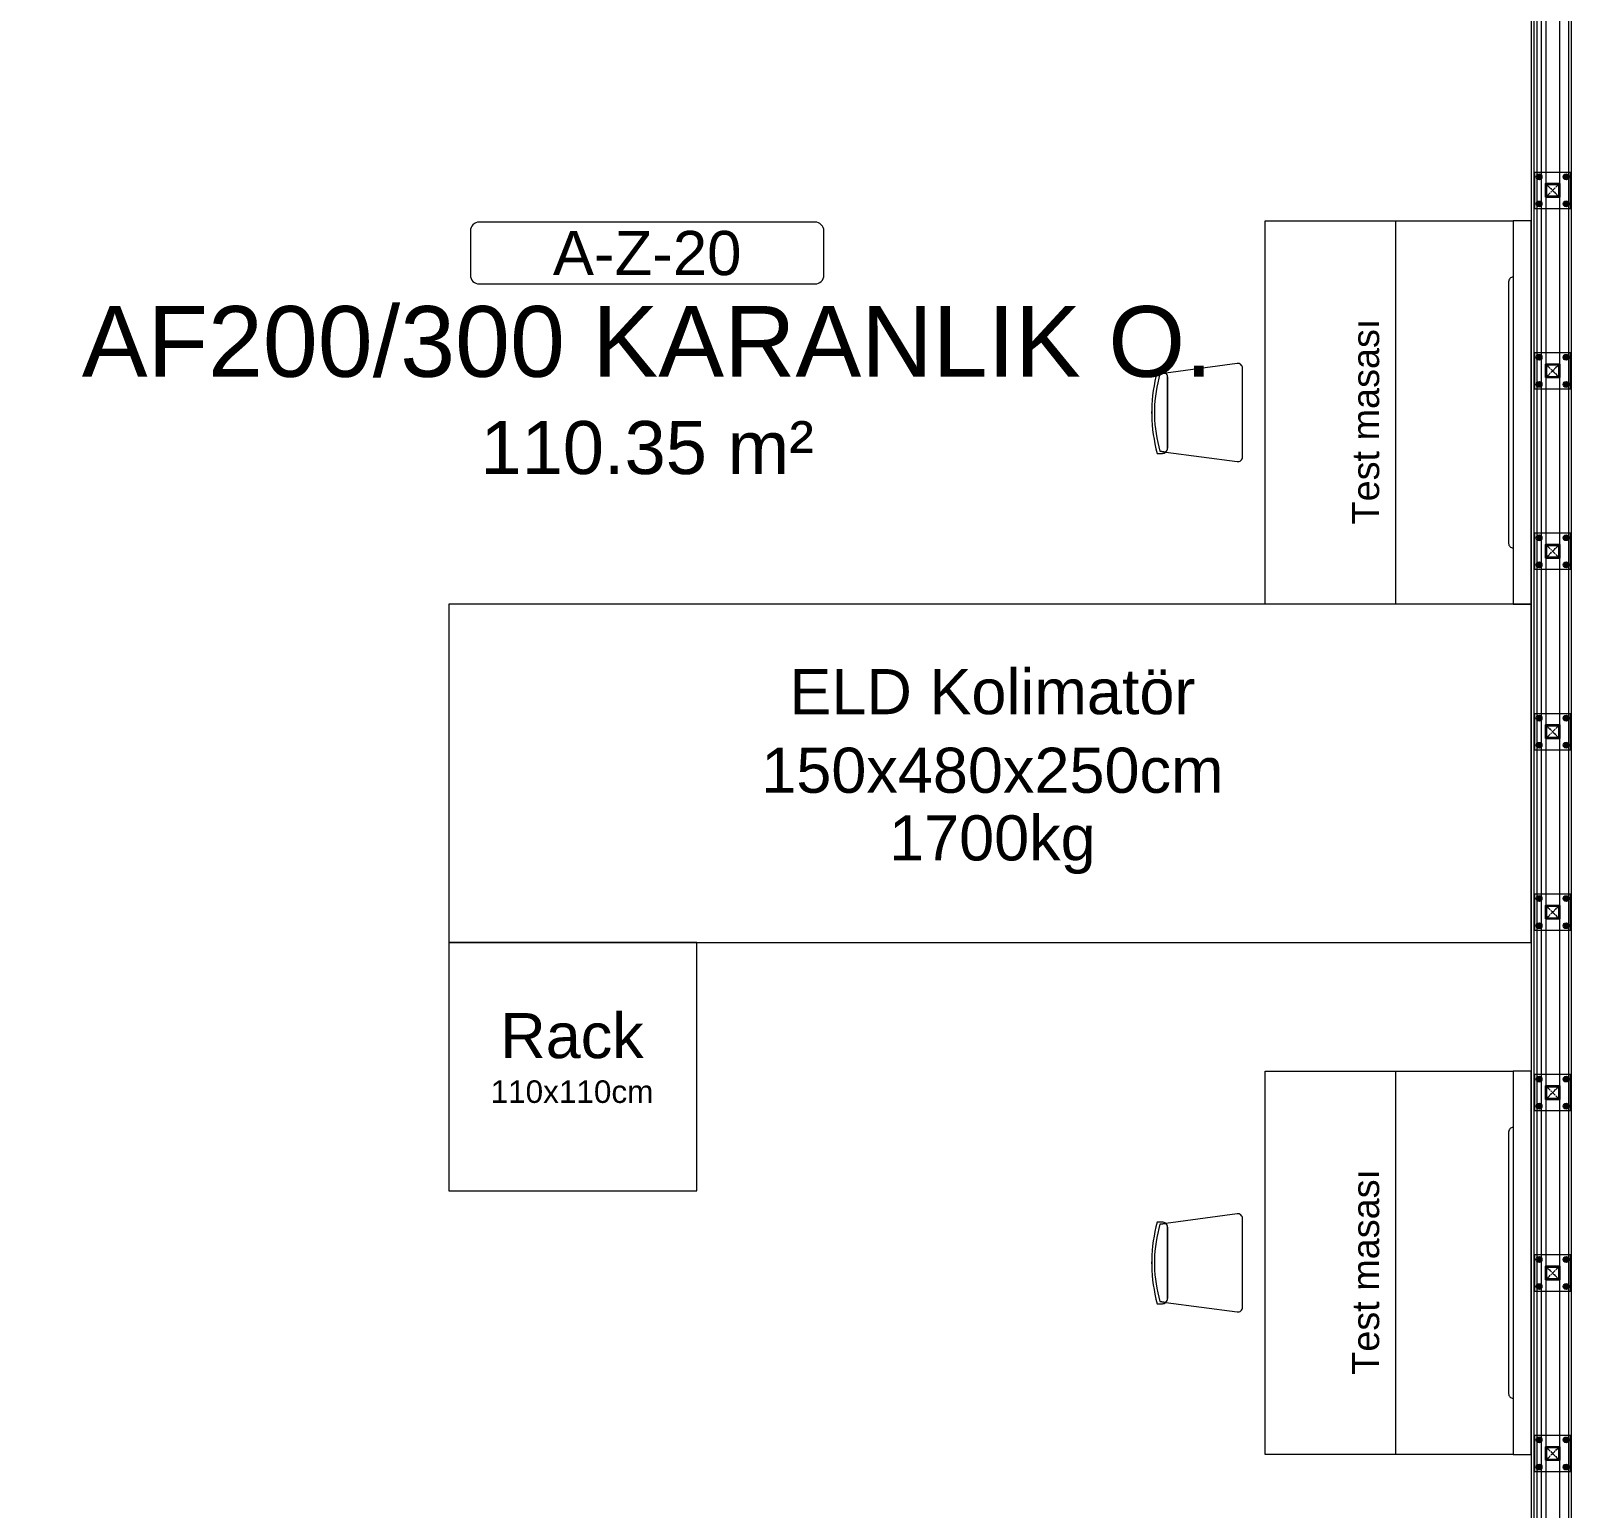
# Model space of a CAD drawing. Header units: centimetres. Extents: x 405464 to 563355, y 50011 to 66875.
# Drawn here: x 513317 to 514000, y 52549 to 53204 of the extents above; entities that cross this region are included whole.
import ezdxf
from ezdxf.enums import TextEntityAlignment as Align

# ---------------------------------------------------------------- set-up
doc = ezdxf.new("R2010")
doc.units = ezdxf.units.CM
for name, pattern in [('CHAIN', [0.3543, 0.2362, -0.0295, 0.0591, -0.0295]), ('DASHDOT', [25.4, 12.7, -6.35, 0, -6.35]), ('HIDDEN', [9.525, 6.35, -3.175]), ('M00$0$CENTER', [50.8, 31.75, -6.35, 6.35, -6.35])]:
    doc.linetypes.add(name, pattern=pattern)
doc.layers.get('0').update_dxf_attribs({"lineweight": 9})
doc.layers.add('-MH_Ad', color=1, linetype='Continuous', lineweight=9, true_color=0xff0000)
doc.layers.add('DV_alçıpanel_duvar_yeni', color=1, linetype='Continuous', lineweight=20, true_color=0xff0000)
for name, color, linetype, lineweight in [('0-KRCN-MİMARİ-220526', 8, 'Continuous', 9), ('A_Aks', 30, 'DASHDOT', 9), ('D_Alcipan_YL', 13, 'BATTING', 13), ('G_0.09', 254, 'Continuous', 9), ('G_0.13', 145, 'Continuous', 13), ('M00$0$A_Iskelet', 20, 'Continuous', 25), ('M00$0$D_Merkez', 51, 'M00$0$CENTER', 13), ('M00$0$D_Profil', 155, 'Continuous', 15), ('M00_Mahal_No$0$MH_Alan', 51, 'Continuous', 9), ('MH_Alan', 51, 'Continuous', 9), ('TF_Cihaz', 20, 'Continuous', 13), ('TF_Mobilya', 142, 'Continuous', 9)]:
    doc.layers.add(name, color=color, linetype=linetype, lineweight=lineweight)
doc.layers.add('TF_Cihaz_yazı', color=5, linetype='Continuous')
doc.styles.add('M00_Mahal_No$0$Kalin01', font='swissk.ttf')
doc.styles.add('M00_Mahal_No$0$Normal', font='swiss.ttf')
doc.styles.add('MP_KAPI_POZ', font='arial.ttf')
doc.linetypes.add('BATTING', pattern='A,0.0001,-0.1,[134,ltypeshp.shx,S=0.1,R=0,X=-0.1,Y=0],-0.2,[134,ltypeshp.shx,S=0.1,R=180,X=0.1,Y=0],-0.1', length=0.4001)

# ---------------------------------------------------------------- blocks, each defined once
blk = doc.blocks.new('a_aks')
at = {"layer": 'A_Aks', "color": 8, "ltscale": 200}
blk.add_line((9330, 5308.05), (9330, -831.11), dxfattribs=at)
blk = doc.blocks.new('mimari_yeni_durum')
at = {"layer": 'A_Aks', "color": 8}
blk.add_blockref('a_aks', (0, 0), dxfattribs=at)
blk = doc.blocks.new('sandalye')
at = {"color": 8, "linetype": 'Continuous'}
for p, q in [((-24.3, 217.5), (-340.6, 175.2)), ((-355.7, 180.9), (-378.7, 180.9)), ((-366.5, 171.7), (-340.6, 175.2)), ((-340.6, 175.2), (-366.5, 171.7)), ((-332.8, -157.9), (-332.8, 157.9)), ((-332.8, 157.9), (-332.8, -157.9)), ((0, -196.2), (0, 196.2)), ((-378.7, -180.9), (-355.7, -180.9)), ((-340.6, -175.2), (-366.5, -171.7)), ((-366.5, -171.7), (-340.6, -175.2)), ((-340.6, -175.2), (-24.3, -217.5))]:
    blk.add_line(p, q, dxfattribs=at)
at = {"color": 8, "linetype": 'HIDDEN', "ltscale": 5}
blk.add_line((-403.2, 12.3), (-403.2, -12.3), dxfattribs=at)
at = {"color": 8, "linetype": 'Continuous'}
for centre, radius, start, end in [((-21.5, 196.2), 21.5, 360, 97.62396), ((276, 0), 679.3, 164.55635, 178.96555), ((222.2, 0), 613.2, 163.7398, 178.85401), ((222.2, 0), 613.2, 163.7398, 178.85401), ((-355.7, 157.9), 23, 48.67066, 90), ((-355.7, 157.9), 23, 0, 48.67066), ((-355.7, 157.9), 23, 0, 48.67066), ((276, 0), 679.3, 181.03445, 195.44365), ((222.2, 0), 613.2, 181.14599, 196.2602), ((222.2, 0), 613.2, 181.14599, 196.2602), ((-355.7, -157.9), 23, 270, 311.32934), ((-355.7, -157.9), 23, 311.32934, 360), ((-355.7, -157.9), 23, 311.32934, 360), ((-21.5, -196.2), 21.5, 262.37604, 0)]:
    blk.add_arc(centre, radius, start, end, dxfattribs=at)
at = {"color": 8, "linetype": 'HIDDEN', "ltscale": 5}
for centre, radius, start, end in [((276, 0), 679.3, 178.96555, 181.03445), ((276, 0), 679.3, 178.96555, 181.03445), ((222.2, 0), 613.2, 178.85401, 181.14599), ((222.2, 0), 613.2, 178.85401, 181.14599)]:
    blk.add_arc(centre, radius, start, end, dxfattribs=at)
blk = doc.blocks.new('kar_od_alan_2')
at = {"color": 8, "ltscale": 40}
for points in [[(9616, 832), (9616, 832, 0.414214), (9614, 830), (9614, 714, 0.414214), (9616, 712), (9616, 712), (9616, 687), (9506, 687), (9506, 857), (9616, 857)], [(9616, 455), (9616, 455, 0.414214), (9614, 453), (9614, 337, 0.414214), (9616, 335), (9616, 335), (9616, 310), (9506, 310), (9506, 480), (9616, 480)]]:
    blk.add_lwpolyline(points, format="xyb", close=True, dxfattribs=at)
for points in [[(9564, 687), (9564, 857)], [(9564, 310), (9564, 480)]]:
    blk.add_lwpolyline(points, dxfattribs=at)
at = {"color": 8}
for points in [[(9624, 857), (9616, 857), (9616, 687), (9624, 687)], [(9624, 480), (9616, 480), (9616, 310), (9624, 310)]]:
    blk.add_lwpolyline(points, close=True, dxfattribs=at)
at = {"layer": 'TF_Cihaz', "color": 8}
for points in [[(9624, 537), (9624, 687), (9144, 687), (9144, 537)], [(9144, 427), (9254, 427), (9254, 537), (9144, 537)]]:
    blk.add_lwpolyline(points, close=True, dxfattribs=at)
at = {"color": 8, "xscale": 0.1, "yscale": 0.1, "zscale": 0.1}
for p in [(9496, 772), (9496, 395)]:
    blk.add_blockref('sandalye', p, dxfattribs=at)
at = {"color": 8, "style": 'MP_KAPI_POZ'}
for p in [(9556.56, 722.38), (9556.56, 345.38)]:
    blk.add_text('Test masası', height=12, rotation=90, dxfattribs=at).set_placement(p)
at = {"layer": 'TF_Cihaz_yazı', "color": 8, "style": 'MP_KAPI_POZ'}
for s, height, p in [('ELD Kolimatör', 20, (9385.02, 648.27)), ('150x480x250cm', 20, (9385.02, 613.42)), ('1700kg', 20, (9385.02, 583.42)), ('Rack', 20, (9198.56, 495.77)), ('110x110cm', 10, (9198.56, 470.92))]:
    blk.add_text(s, height=height, dxfattribs=at).set_placement(p, align=Align.MIDDLE_CENTER)
blk = doc.blocks.new('M00_Mahal_No$0$MHL')
at = {"color": 0, "linetype": 'ByBlock', "lineweight": -2}
blk.add_lwpolyline([(-100, -5), (-100, -30, 0.414214), (-95, -35), (95, -35, 0.414214), (100, -30), (100, -5, 0.414214), (95, 0), (-95, 0, 0.414214)], format="xyb", close=True, dxfattribs=at)
for tag, height, style, p in [('MAHALNO', 25, 'M00_Mahal_No$0$Kalin01', (0, -17.5)), ('MAHALADI', 40, 'M00_Mahal_No$0$Normal', (0, -67.5))]:
    blk.add_attdef(tag, text='', height=height, dxfattribs=dict(at, style=style)).set_placement(p, align=Align.MIDDLE_CENTER)
at = {"layer": 'M00_Mahal_No$0$MH_Alan', "style": 'M00_Mahal_No$0$Normal'}
blk.add_attdef('ALAN', text='', height=40, dxfattribs=at).set_placement((0, -127.5), align=Align.MIDDLE_CENTER)
blk = doc.blocks.new('A$C17b1b0ad')
at = {"layer": 'MH_Alan', "color": 8}
blk.add_lwpolyline([(8926, 1620), (8961, 1620), (8961, 1661), (9624, 1661), (9624, 77), (9351, 77), (9351, 88.43), (9309, 88), (9309, 77), (8951, 77), (8951, 88), (8926, 88)], close=True, dxfattribs=at)
at = {"layer": '-MH_Ad', "color": 8}
ref = blk.add_blockref('M00_Mahal_No$0$MHL', (9231.9, 856.45), dxfattribs=dict(at, xscale=0.7839999999999999, yscale=0.7839999999999999, zscale=0.7839999999999999))
ref.add_attrib('MAHALNO', 'A-Z-20', dxfattribs={"layer": '0', "color": 0, "linetype": 'ByBlock', "lineweight": -2, "height": 19.6, "style": 'M00_Mahal_No$0$Kalin01'}).set_placement((9231.9, 842.73), align=Align.MIDDLE_CENTER)
ref.add_attrib('MAHALADI', 'AF200/300 KARANLIK O.', dxfattribs={"layer": '0', "color": 0, "linetype": 'ByBlock', "lineweight": -2, "height": 31.36, "style": 'M00_Mahal_No$0$Normal'}).set_placement((9231.9, 803.53), align=Align.MIDDLE_CENTER)
ref.add_attrib('ALAN', '110.35 m²', dxfattribs={"layer": 'M00_Mahal_No$0$MH_Alan', "height": 23.52, "style": 'M00_Mahal_No$0$Normal'}).set_placement((9231.9, 756.49), align=Align.MIDDLE_CENTER)
blk = doc.blocks.new('*U114')
at = {"ltscale": 40}
blk.add_lwpolyline([(0, 0), (0, 6), (6, 6), (6, 0)], close=True, dxfattribs=at)
at = {"layer": 'M00$0$D_Merkez', "ltscale": 0.015}
for points in [[(0, 0), (6, 6)], [(0, 6), (6, 0)]]:
    blk.add_lwpolyline(points, dxfattribs=at)
at = {"layer": 'M00$0$D_Profil', "ltscale": 40}
blk.add_lwpolyline([(0.4, 0.4), (0.4, 5.6), (5.6, 5.6), (5.6, 0.4)], close=True, dxfattribs=at)
blk = doc.blocks.new('duvarlar')
at = {"color": 8}
for points in [[(9641.5, 862.5), (9641.5, 878.5), (9625.5, 878.5), (9625.5, 862.5)], [(9641.5, 782.5), (9641.5, 798.5), (9625.5, 798.5), (9625.5, 782.5)], [(9641.5, 702.5), (9641.5, 718.5), (9625.5, 718.5), (9625.5, 702.5)], [(9641.5, 622.5), (9641.5, 638.5), (9625.5, 638.5), (9625.5, 622.5)], [(9641.5, 542.5), (9641.5, 558.5), (9625.5, 558.5), (9625.5, 542.5)], [(9641.5, 462.5), (9641.5, 478.5), (9625.5, 478.5), (9625.5, 462.5)], [(9641.5, 382.5), (9641.5, 398.5), (9625.5, 398.5), (9625.5, 382.5)], [(9641.5, 302.5), (9641.5, 318.5), (9625.5, 318.5), (9625.5, 302.5)]]:
    blk.add_lwpolyline(points, close=True, dxfattribs=at)
at = {"layer": 'D_Alcipan_YL', "color": 8, "linetype": 'BATTING', "ltscale": 4}
blk.add_line((9628.5, 1673.5), (9628.5, 77), dxfattribs=at)
at = {"layer": 'DV_alçıpanel_duvar_yeni', "color": 8}
for p, q in [((9624, 1661), (9624, 77)), ((9625.25, 1661), (9625.25, 77)), ((9626.5, 1663.5), (9626.5, 77)), ((9640.5, 1663.5), (9640.5, 77)), ((9641.75, 1661), (9641.75, 77))]:
    blk.add_line(p, q, dxfattribs=at)
at = {"layer": 'G_0.09', "color": 8}
for p, q in [((9627.5, 877.67), (9626.49, 877.09)), ((9626.49, 877.09), (9626.49, 875.91)), ((9626.49, 875.91), (9627.5, 875.33)), ((9628.51, 877.09), (9627.5, 877.67)), ((9627.5, 875.33), (9628.51, 875.91)), ((9628.51, 875.91), (9628.51, 877.09)), ((9638.49, 877.09), (9639.5, 877.67)), ((9638.49, 875.91), (9638.49, 877.09)), ((9639.5, 875.33), (9638.49, 875.91)), ((9639.5, 877.67), (9640.51, 877.09)), ((9640.51, 875.91), (9639.5, 875.33)), ((9640.51, 877.09), (9640.51, 875.91)), ((9626.49, 865.09), (9627.5, 865.67)), ((9626.49, 863.91), (9626.49, 865.09)), ((9627.5, 863.33), (9626.49, 863.91)), ((9627.5, 865.67), (9628.51, 865.09)), ((9628.51, 863.91), (9627.5, 863.33)), ((9628.51, 865.09), (9628.51, 863.91)), ((9639.5, 865.67), (9638.49, 865.09)), ((9638.49, 865.09), (9638.49, 863.91)), ((9638.49, 863.91), (9639.5, 863.33)), ((9640.51, 865.09), (9639.5, 865.67)), ((9639.5, 863.33), (9640.51, 863.91)), ((9640.51, 863.91), (9640.51, 865.09)), ((9627.5, 797.67), (9626.49, 797.09)), ((9626.49, 797.09), (9626.49, 795.91)), ((9626.49, 795.91), (9627.5, 795.33)), ((9628.51, 797.09), (9627.5, 797.67)), ((9627.5, 795.33), (9628.51, 795.91)), ((9628.51, 795.91), (9628.51, 797.09)), ((9638.49, 797.09), (9639.5, 797.67)), ((9638.49, 795.91), (9638.49, 797.09)), ((9639.5, 795.33), (9638.49, 795.91)), ((9639.5, 797.67), (9640.51, 797.09)), ((9640.51, 795.91), (9639.5, 795.33)), ((9640.51, 797.09), (9640.51, 795.91)), ((9626.49, 785.09), (9627.5, 785.67)), ((9626.49, 783.91), (9626.49, 785.09)), ((9627.5, 783.33), (9626.49, 783.91)), ((9627.5, 785.67), (9628.51, 785.09)), ((9628.51, 783.91), (9627.5, 783.33)), ((9628.51, 785.09), (9628.51, 783.91)), ((9639.5, 785.67), (9638.49, 785.09)), ((9638.49, 785.09), (9638.49, 783.91)), ((9638.49, 783.91), (9639.5, 783.33)), ((9640.51, 785.09), (9639.5, 785.67)), ((9639.5, 783.33), (9640.51, 783.91)), ((9640.51, 783.91), (9640.51, 785.09)), ((9627.5, 717.67), (9626.49, 717.09)), ((9628.51, 717.09), (9627.5, 717.67)), ((9638.49, 717.09), (9639.5, 717.67)), ((9639.5, 717.67), (9640.51, 717.09)), ((9626.49, 717.09), (9626.49, 715.91)), ((9626.49, 715.91), (9627.5, 715.33)), ((9627.5, 715.33), (9628.51, 715.91)), ((9628.51, 715.91), (9628.51, 717.09)), ((9638.49, 715.91), (9638.49, 717.09)), ((9639.5, 715.33), (9638.49, 715.91)), ((9640.51, 715.91), (9639.5, 715.33)), ((9640.51, 717.09), (9640.51, 715.91)), ((9626.49, 705.09), (9627.5, 705.67)), ((9626.49, 703.91), (9626.49, 705.09)), ((9627.5, 703.33), (9626.49, 703.91)), ((9627.5, 705.67), (9628.51, 705.09)), ((9628.51, 703.91), (9627.5, 703.33)), ((9628.51, 705.09), (9628.51, 703.91)), ((9639.5, 705.67), (9638.49, 705.09)), ((9638.49, 705.09), (9638.49, 703.91)), ((9638.49, 703.91), (9639.5, 703.33)), ((9640.51, 705.09), (9639.5, 705.67)), ((9639.5, 703.33), (9640.51, 703.91)), ((9640.51, 703.91), (9640.51, 705.09)), ((9627.5, 637.67), (9626.49, 637.09)), ((9626.49, 637.09), (9626.49, 635.91)), ((9626.49, 635.91), (9627.5, 635.33)), ((9628.51, 637.09), (9627.5, 637.67)), ((9627.5, 635.33), (9628.51, 635.91)), ((9628.51, 635.91), (9628.51, 637.09)), ((9638.49, 637.09), (9639.5, 637.67)), ((9638.49, 635.91), (9638.49, 637.09)), ((9639.5, 635.33), (9638.49, 635.91)), ((9639.5, 637.67), (9640.51, 637.09)), ((9640.51, 635.91), (9639.5, 635.33)), ((9640.51, 637.09), (9640.51, 635.91)), ((9626.49, 625.09), (9627.5, 625.67)), ((9626.49, 623.91), (9626.49, 625.09)), ((9627.5, 623.33), (9626.49, 623.91)), ((9627.5, 625.67), (9628.51, 625.09)), ((9628.51, 623.91), (9627.5, 623.33)), ((9628.51, 625.09), (9628.51, 623.91)), ((9639.5, 625.67), (9638.49, 625.09)), ((9638.49, 625.09), (9638.49, 623.91)), ((9638.49, 623.91), (9639.5, 623.33)), ((9640.51, 625.09), (9639.5, 625.67)), ((9639.5, 623.33), (9640.51, 623.91)), ((9640.51, 623.91), (9640.51, 625.09)), ((9627.5, 557.67), (9626.49, 557.09)), ((9626.49, 557.09), (9626.49, 555.91)), ((9626.49, 555.91), (9627.5, 555.33)), ((9628.51, 557.09), (9627.5, 557.67)), ((9627.5, 555.33), (9628.51, 555.91)), ((9628.51, 555.91), (9628.51, 557.09)), ((9638.49, 557.09), (9639.5, 557.67)), ((9638.49, 555.91), (9638.49, 557.09)), ((9639.5, 555.33), (9638.49, 555.91)), ((9639.5, 557.67), (9640.51, 557.09)), ((9640.51, 555.91), (9639.5, 555.33)), ((9640.51, 557.09), (9640.51, 555.91)), ((9626.49, 545.09), (9627.5, 545.67)), ((9626.49, 543.91), (9626.49, 545.09)), ((9627.5, 543.33), (9626.49, 543.91)), ((9627.5, 545.67), (9628.51, 545.09)), ((9628.51, 543.91), (9627.5, 543.33)), ((9628.51, 545.09), (9628.51, 543.91)), ((9639.5, 545.67), (9638.49, 545.09)), ((9638.49, 545.09), (9638.49, 543.91)), ((9638.49, 543.91), (9639.5, 543.33)), ((9640.51, 545.09), (9639.5, 545.67)), ((9639.5, 543.33), (9640.51, 543.91)), ((9640.51, 543.91), (9640.51, 545.09)), ((9627.5, 477.67), (9626.49, 477.09)), ((9626.49, 477.09), (9626.49, 475.91)), ((9626.49, 475.91), (9627.5, 475.33)), ((9628.51, 477.09), (9627.5, 477.67)), ((9627.5, 475.33), (9628.51, 475.91)), ((9628.51, 475.91), (9628.51, 477.09)), ((9638.49, 477.09), (9639.5, 477.67)), ((9638.49, 475.91), (9638.49, 477.09)), ((9639.5, 475.33), (9638.49, 475.91)), ((9639.5, 477.67), (9640.51, 477.09)), ((9640.51, 475.91), (9639.5, 475.33)), ((9640.51, 477.09), (9640.51, 475.91)), ((9626.49, 465.09), (9627.5, 465.67)), ((9626.49, 463.91), (9626.49, 465.09)), ((9627.5, 465.67), (9628.51, 465.09)), ((9628.51, 465.09), (9628.51, 463.91)), ((9639.5, 465.67), (9638.49, 465.09)), ((9638.49, 465.09), (9638.49, 463.91)), ((9640.51, 465.09), (9639.5, 465.67)), ((9640.51, 463.91), (9640.51, 465.09)), ((9627.5, 463.33), (9626.49, 463.91)), ((9628.51, 463.91), (9627.5, 463.33)), ((9638.49, 463.91), (9639.5, 463.33)), ((9639.5, 463.33), (9640.51, 463.91)), ((9627.5, 397.67), (9626.49, 397.09)), ((9626.49, 397.09), (9626.49, 395.91)), ((9628.51, 397.09), (9627.5, 397.67)), ((9628.51, 395.91), (9628.51, 397.09)), ((9638.49, 397.09), (9639.5, 397.67)), ((9638.49, 395.91), (9638.49, 397.09)), ((9639.5, 397.67), (9640.51, 397.09)), ((9640.51, 397.09), (9640.51, 395.91)), ((9626.49, 395.91), (9627.5, 395.33)), ((9627.5, 395.33), (9628.51, 395.91)), ((9639.5, 395.33), (9638.49, 395.91)), ((9640.51, 395.91), (9639.5, 395.33)), ((9626.49, 385.09), (9627.5, 385.67)), ((9626.49, 383.91), (9626.49, 385.09)), ((9627.5, 383.33), (9626.49, 383.91)), ((9627.5, 385.67), (9628.51, 385.09)), ((9628.51, 383.91), (9627.5, 383.33)), ((9628.51, 385.09), (9628.51, 383.91)), ((9639.5, 385.67), (9638.49, 385.09)), ((9638.49, 385.09), (9638.49, 383.91)), ((9638.49, 383.91), (9639.5, 383.33)), ((9640.51, 385.09), (9639.5, 385.67)), ((9639.5, 383.33), (9640.51, 383.91)), ((9640.51, 383.91), (9640.51, 385.09)), ((9627.5, 317.67), (9626.49, 317.09)), ((9626.49, 317.09), (9626.49, 315.91)), ((9626.49, 315.91), (9627.5, 315.33)), ((9628.51, 317.09), (9627.5, 317.67)), ((9627.5, 315.33), (9628.51, 315.91)), ((9628.51, 315.91), (9628.51, 317.09)), ((9638.49, 317.09), (9639.5, 317.67)), ((9638.49, 315.91), (9638.49, 317.09)), ((9639.5, 315.33), (9638.49, 315.91)), ((9639.5, 317.67), (9640.51, 317.09)), ((9640.51, 315.91), (9639.5, 315.33)), ((9640.51, 317.09), (9640.51, 315.91)), ((9626.49, 305.09), (9627.5, 305.67)), ((9626.49, 303.91), (9626.49, 305.09)), ((9627.5, 303.33), (9626.49, 303.91)), ((9627.5, 305.67), (9628.51, 305.09)), ((9628.51, 303.91), (9627.5, 303.33)), ((9628.51, 305.09), (9628.51, 303.91)), ((9639.5, 305.67), (9638.49, 305.09)), ((9638.49, 305.09), (9638.49, 303.91)), ((9638.49, 303.91), (9639.5, 303.33)), ((9640.51, 305.09), (9639.5, 305.67)), ((9639.5, 303.33), (9640.51, 303.91)), ((9640.51, 303.91), (9640.51, 305.09))]:
    blk.add_line(p, q, dxfattribs=at)
at = {"layer": 'G_0.09', "color": 8, "linetype": 'CHAIN', "ltscale": 3}
for p, q in [((9626.49, 876.5), (9628.51, 876.5)), ((9627.5, 875.33), (9627.5, 877.67)), ((9640.51, 876.5), (9638.49, 876.5)), ((9639.5, 875.33), (9639.5, 877.67)), ((9626.49, 864.5), (9628.51, 864.5)), ((9627.5, 865.67), (9627.5, 863.33)), ((9640.51, 864.5), (9638.49, 864.5)), ((9639.5, 865.67), (9639.5, 863.33)), ((9626.49, 796.5), (9628.51, 796.5)), ((9627.5, 795.33), (9627.5, 797.67)), ((9640.51, 796.5), (9638.49, 796.5)), ((9639.5, 795.33), (9639.5, 797.67)), ((9626.49, 784.5), (9628.51, 784.5)), ((9627.5, 785.67), (9627.5, 783.33)), ((9640.51, 784.5), (9638.49, 784.5)), ((9639.5, 785.67), (9639.5, 783.33)), ((9627.5, 715.33), (9627.5, 717.67)), ((9639.5, 715.33), (9639.5, 717.67)), ((9626.49, 716.5), (9628.51, 716.5)), ((9640.51, 716.5), (9638.49, 716.5)), ((9626.49, 704.5), (9628.51, 704.5)), ((9627.5, 705.67), (9627.5, 703.33)), ((9640.51, 704.5), (9638.49, 704.5)), ((9639.5, 705.67), (9639.5, 703.33)), ((9626.49, 636.5), (9628.51, 636.5)), ((9627.5, 635.33), (9627.5, 637.67)), ((9640.51, 636.5), (9638.49, 636.5)), ((9639.5, 635.33), (9639.5, 637.67)), ((9626.49, 624.5), (9628.51, 624.5)), ((9627.5, 625.67), (9627.5, 623.33)), ((9640.51, 624.5), (9638.49, 624.5)), ((9639.5, 625.67), (9639.5, 623.33)), ((9626.49, 556.5), (9628.51, 556.5)), ((9627.5, 555.33), (9627.5, 557.67)), ((9640.51, 556.5), (9638.49, 556.5)), ((9639.5, 555.33), (9639.5, 557.67)), ((9626.49, 544.5), (9628.51, 544.5)), ((9627.5, 545.67), (9627.5, 543.33)), ((9640.51, 544.5), (9638.49, 544.5)), ((9639.5, 545.67), (9639.5, 543.33)), ((9626.49, 476.5), (9628.51, 476.5)), ((9627.5, 475.33), (9627.5, 477.67)), ((9640.51, 476.5), (9638.49, 476.5)), ((9639.5, 475.33), (9639.5, 477.67)), ((9627.5, 465.67), (9627.5, 463.33)), ((9639.5, 465.67), (9639.5, 463.33)), ((9626.49, 464.5), (9628.51, 464.5)), ((9640.51, 464.5), (9638.49, 464.5)), ((9626.49, 396.5), (9628.51, 396.5)), ((9627.5, 395.33), (9627.5, 397.67)), ((9640.51, 396.5), (9638.49, 396.5)), ((9639.5, 395.33), (9639.5, 397.67)), ((9626.49, 384.5), (9628.51, 384.5)), ((9627.5, 385.67), (9627.5, 383.33)), ((9640.51, 384.5), (9638.49, 384.5)), ((9639.5, 385.67), (9639.5, 383.33)), ((9626.49, 316.5), (9628.51, 316.5)), ((9627.5, 315.33), (9627.5, 317.67)), ((9640.51, 316.5), (9638.49, 316.5)), ((9639.5, 315.33), (9639.5, 317.67)), ((9626.49, 304.5), (9628.51, 304.5)), ((9627.5, 305.67), (9627.5, 303.33)), ((9640.51, 304.5), (9638.49, 304.5)), ((9639.5, 305.67), (9639.5, 303.33))]:
    blk.add_line(p, q, dxfattribs=at)
at = {"layer": 'G_0.09', "color": 8}
for centre, radius in [((9627.5, 876.5), 1.28), ((9627.5, 876.5), 0.917), ((9627.5, 876.5), 0.9), ((9627.5, 876.5), 0.693), ((9627.5, 876.5), 0.64), ((9627.5, 876.5), 0.539), ((9639.5, 876.5), 1.28), ((9639.5, 876.5), 0.917), ((9639.5, 876.5), 0.9), ((9639.5, 876.5), 0.693), ((9639.5, 876.5), 0.64), ((9639.5, 876.5), 0.539), ((9627.5, 864.5), 1.28), ((9627.5, 864.5), 0.917), ((9627.5, 864.5), 0.9), ((9627.5, 864.5), 0.693), ((9627.5, 864.5), 0.64), ((9627.5, 864.5), 0.539), ((9639.5, 864.5), 1.28), ((9639.5, 864.5), 0.917), ((9639.5, 864.5), 0.9), ((9639.5, 864.5), 0.693), ((9639.5, 864.5), 0.64), ((9639.5, 864.5), 0.539), ((9627.5, 796.5), 1.28), ((9627.5, 796.5), 0.917), ((9627.5, 796.5), 0.9), ((9627.5, 796.5), 0.693), ((9627.5, 796.5), 0.64), ((9627.5, 796.5), 0.539), ((9639.5, 796.5), 1.28), ((9639.5, 796.5), 0.917), ((9639.5, 796.5), 0.9), ((9639.5, 796.5), 0.693), ((9639.5, 796.5), 0.64), ((9639.5, 796.5), 0.539), ((9627.5, 784.5), 1.28), ((9639.5, 784.5), 1.28), ((9627.5, 784.5), 0.917), ((9627.5, 784.5), 0.9), ((9627.5, 784.5), 0.693), ((9627.5, 784.5), 0.64), ((9627.5, 784.5), 0.539), ((9639.5, 784.5), 0.917), ((9639.5, 784.5), 0.9), ((9639.5, 784.5), 0.693), ((9639.5, 784.5), 0.64), ((9639.5, 784.5), 0.539), ((9627.5, 716.5), 1.28), ((9627.5, 716.5), 0.917), ((9627.5, 716.5), 0.9), ((9639.5, 716.5), 1.28), ((9639.5, 716.5), 0.917), ((9639.5, 716.5), 0.9), ((9627.5, 716.5), 0.693), ((9627.5, 716.5), 0.64), ((9627.5, 716.5), 0.539), ((9639.5, 716.5), 0.693), ((9639.5, 716.5), 0.64), ((9639.5, 716.5), 0.539), ((9627.5, 704.5), 1.28), ((9627.5, 704.5), 0.917), ((9627.5, 704.5), 0.9), ((9627.5, 704.5), 0.693), ((9627.5, 704.5), 0.64), ((9627.5, 704.5), 0.539), ((9639.5, 704.5), 1.28), ((9639.5, 704.5), 0.917), ((9639.5, 704.5), 0.9), ((9639.5, 704.5), 0.693), ((9639.5, 704.5), 0.64), ((9639.5, 704.5), 0.539), ((9627.5, 636.5), 1.28), ((9627.5, 636.5), 0.917), ((9627.5, 636.5), 0.9), ((9627.5, 636.5), 0.693), ((9627.5, 636.5), 0.64), ((9627.5, 636.5), 0.539), ((9639.5, 636.5), 1.28), ((9639.5, 636.5), 0.917), ((9639.5, 636.5), 0.9), ((9639.5, 636.5), 0.693), ((9639.5, 636.5), 0.64), ((9639.5, 636.5), 0.539), ((9627.5, 624.5), 1.28), ((9627.5, 624.5), 0.917), ((9627.5, 624.5), 0.9), ((9627.5, 624.5), 0.693), ((9627.5, 624.5), 0.64), ((9627.5, 624.5), 0.539), ((9639.5, 624.5), 1.28), ((9639.5, 624.5), 0.917), ((9639.5, 624.5), 0.9), ((9639.5, 624.5), 0.693), ((9639.5, 624.5), 0.64), ((9639.5, 624.5), 0.539), ((9627.5, 556.5), 1.28), ((9627.5, 556.5), 0.917), ((9627.5, 556.5), 0.9), ((9627.5, 556.5), 0.693), ((9627.5, 556.5), 0.64), ((9627.5, 556.5), 0.539), ((9639.5, 556.5), 1.28), ((9639.5, 556.5), 0.917), ((9639.5, 556.5), 0.9), ((9639.5, 556.5), 0.693), ((9639.5, 556.5), 0.64), ((9639.5, 556.5), 0.539), ((9627.5, 544.5), 1.28), ((9627.5, 544.5), 0.917), ((9627.5, 544.5), 0.9), ((9627.5, 544.5), 0.693), ((9627.5, 544.5), 0.64), ((9627.5, 544.5), 0.539), ((9639.5, 544.5), 1.28), ((9639.5, 544.5), 0.917), ((9639.5, 544.5), 0.9), ((9639.5, 544.5), 0.693), ((9639.5, 544.5), 0.64), ((9639.5, 544.5), 0.539), ((9627.5, 476.5), 1.28), ((9627.5, 476.5), 0.917), ((9627.5, 476.5), 0.9), ((9627.5, 476.5), 0.693), ((9627.5, 476.5), 0.64), ((9627.5, 476.5), 0.539), ((9639.5, 476.5), 1.28), ((9639.5, 476.5), 0.917), ((9639.5, 476.5), 0.9), ((9639.5, 476.5), 0.693), ((9639.5, 476.5), 0.64), ((9639.5, 476.5), 0.539), ((9627.5, 464.5), 1.28), ((9627.5, 464.5), 0.917), ((9627.5, 464.5), 0.9), ((9627.5, 464.5), 0.693), ((9627.5, 464.5), 0.64), ((9627.5, 464.5), 0.539), ((9639.5, 464.5), 1.28), ((9639.5, 464.5), 0.917), ((9639.5, 464.5), 0.9), ((9639.5, 464.5), 0.693), ((9639.5, 464.5), 0.64), ((9639.5, 464.5), 0.539), ((9627.5, 396.5), 1.28), ((9627.5, 396.5), 0.917), ((9627.5, 396.5), 0.9), ((9627.5, 396.5), 0.693), ((9627.5, 396.5), 0.64), ((9627.5, 396.5), 0.539), ((9639.5, 396.5), 1.28), ((9639.5, 396.5), 0.917), ((9639.5, 396.5), 0.9), ((9639.5, 396.5), 0.693), ((9639.5, 396.5), 0.64), ((9639.5, 396.5), 0.539), ((9627.5, 384.5), 1.28), ((9627.5, 384.5), 0.917), ((9627.5, 384.5), 0.9), ((9627.5, 384.5), 0.693), ((9627.5, 384.5), 0.64), ((9627.5, 384.5), 0.539), ((9639.5, 384.5), 1.28), ((9639.5, 384.5), 0.917), ((9639.5, 384.5), 0.9), ((9639.5, 384.5), 0.693), ((9639.5, 384.5), 0.64), ((9639.5, 384.5), 0.539), ((9627.5, 316.5), 1.28), ((9627.5, 316.5), 0.917), ((9627.5, 316.5), 0.9), ((9627.5, 316.5), 0.693), ((9627.5, 316.5), 0.64), ((9627.5, 316.5), 0.539), ((9639.5, 316.5), 1.28), ((9639.5, 316.5), 0.917), ((9639.5, 316.5), 0.9), ((9639.5, 316.5), 0.693), ((9639.5, 316.5), 0.64), ((9639.5, 316.5), 0.539), ((9627.5, 304.5), 1.28), ((9627.5, 304.5), 0.917), ((9627.5, 304.5), 0.9), ((9627.5, 304.5), 0.693), ((9627.5, 304.5), 0.64), ((9627.5, 304.5), 0.539), ((9639.5, 304.5), 1.28), ((9639.5, 304.5), 0.917), ((9639.5, 304.5), 0.9), ((9639.5, 304.5), 0.693), ((9639.5, 304.5), 0.64), ((9639.5, 304.5), 0.539)]:
    blk.add_circle(centre, radius, dxfattribs=at)
at = {"layer": 'G_0.09', "color": 8, "linetype": 'Continuous'}
for centre, start, end in [((9627.5, 876.5), 18, 198), ((9627.5, 876.5), 18, 198), ((9627.5, 876.5), 198, 18), ((9627.5, 876.5), 198, 18), ((9639.5, 876.5), 162, 342), ((9639.5, 876.5), 162, 342), ((9639.5, 876.5), 342, 162), ((9639.5, 876.5), 342, 162), ((9627.5, 864.5), 162, 342), ((9627.5, 864.5), 162, 342), ((9627.5, 864.5), 342, 162), ((9627.5, 864.5), 342, 162), ((9639.5, 864.5), 18, 198), ((9639.5, 864.5), 18, 198), ((9639.5, 864.5), 198, 18), ((9639.5, 864.5), 198, 18), ((9627.5, 796.5), 18, 198), ((9627.5, 796.5), 18, 198), ((9627.5, 796.5), 198, 18), ((9627.5, 796.5), 198, 18), ((9639.5, 796.5), 162, 342), ((9639.5, 796.5), 162, 342), ((9639.5, 796.5), 342, 162), ((9639.5, 796.5), 342, 162), ((9627.5, 784.5), 162, 342), ((9627.5, 784.5), 162, 342), ((9627.5, 784.5), 342, 162), ((9627.5, 784.5), 342, 162), ((9639.5, 784.5), 18, 198), ((9639.5, 784.5), 18, 198), ((9639.5, 784.5), 198, 18), ((9639.5, 784.5), 198, 18), ((9627.5, 716.5), 18, 198), ((9627.5, 716.5), 18, 198), ((9627.5, 716.5), 198, 18), ((9627.5, 716.5), 198, 18), ((9639.5, 716.5), 162, 342), ((9639.5, 716.5), 162, 342), ((9639.5, 716.5), 342, 162), ((9639.5, 716.5), 342, 162), ((9627.5, 704.5), 162, 342), ((9627.5, 704.5), 162, 342), ((9627.5, 704.5), 342, 162), ((9627.5, 704.5), 342, 162), ((9639.5, 704.5), 18, 198), ((9639.5, 704.5), 18, 198), ((9639.5, 704.5), 198, 18), ((9639.5, 704.5), 198, 18), ((9627.5, 636.5), 18, 198), ((9627.5, 636.5), 18, 198), ((9627.5, 636.5), 198, 18), ((9627.5, 636.5), 198, 18), ((9639.5, 636.5), 162, 342), ((9639.5, 636.5), 162, 342), ((9639.5, 636.5), 342, 162), ((9639.5, 636.5), 342, 162), ((9627.5, 624.5), 162, 342), ((9627.5, 624.5), 162, 342), ((9627.5, 624.5), 342, 162), ((9627.5, 624.5), 342, 162), ((9639.5, 624.5), 18, 198), ((9639.5, 624.5), 18, 198), ((9639.5, 624.5), 198, 18), ((9639.5, 624.5), 198, 18), ((9627.5, 556.5), 18, 198), ((9627.5, 556.5), 18, 198), ((9627.5, 556.5), 198, 18), ((9627.5, 556.5), 198, 18), ((9639.5, 556.5), 162, 342), ((9639.5, 556.5), 162, 342), ((9639.5, 556.5), 342, 162), ((9639.5, 556.5), 342, 162), ((9627.5, 544.5), 162, 342), ((9627.5, 544.5), 162, 342), ((9627.5, 544.5), 342, 162), ((9627.5, 544.5), 342, 162), ((9639.5, 544.5), 18, 198), ((9639.5, 544.5), 18, 198), ((9639.5, 544.5), 198, 18), ((9639.5, 544.5), 198, 18), ((9627.5, 476.5), 18, 198), ((9627.5, 476.5), 18, 198), ((9627.5, 476.5), 198, 18), ((9627.5, 476.5), 198, 18), ((9639.5, 476.5), 162, 342), ((9639.5, 476.5), 162, 342), ((9639.5, 476.5), 342, 162), ((9639.5, 476.5), 342, 162), ((9627.5, 464.5), 162, 342), ((9627.5, 464.5), 162, 342), ((9627.5, 464.5), 342, 162), ((9627.5, 464.5), 342, 162), ((9639.5, 464.5), 18, 198), ((9639.5, 464.5), 18, 198), ((9639.5, 464.5), 198, 18), ((9639.5, 464.5), 198, 18), ((9627.5, 396.5), 18, 198), ((9627.5, 396.5), 18, 198), ((9627.5, 396.5), 198, 18), ((9627.5, 396.5), 198, 18), ((9639.5, 396.5), 162, 342), ((9639.5, 396.5), 162, 342), ((9639.5, 396.5), 342, 162), ((9639.5, 396.5), 342, 162), ((9627.5, 384.5), 162, 342), ((9627.5, 384.5), 162, 342), ((9627.5, 384.5), 342, 162), ((9627.5, 384.5), 342, 162), ((9639.5, 384.5), 18, 198), ((9639.5, 384.5), 18, 198), ((9639.5, 384.5), 198, 18), ((9639.5, 384.5), 198, 18), ((9627.5, 316.5), 18, 198), ((9627.5, 316.5), 18, 198), ((9627.5, 316.5), 198, 18), ((9627.5, 316.5), 198, 18), ((9639.5, 316.5), 162, 342), ((9639.5, 316.5), 162, 342), ((9639.5, 316.5), 342, 162), ((9639.5, 316.5), 342, 162), ((9627.5, 304.5), 162, 342), ((9627.5, 304.5), 162, 342), ((9627.5, 304.5), 342, 162), ((9627.5, 304.5), 342, 162), ((9639.5, 304.5), 18, 198), ((9639.5, 304.5), 18, 198), ((9639.5, 304.5), 198, 18), ((9639.5, 304.5), 198, 18)]:
    blk.add_arc(centre, 0.72, start, end, dxfattribs=at)
at = {"layer": 'G_0.09', "color": 8}
for centre, start, end in [((9627.5, 876.5), 260, 170), ((9639.5, 876.5), 10, 280), ((9627.5, 864.5), 190, 100), ((9639.5, 864.5), 80, 350), ((9627.5, 796.5), 260, 170), ((9639.5, 796.5), 10, 280), ((9627.5, 784.5), 190, 100), ((9639.5, 784.5), 80, 350), ((9627.5, 716.5), 260, 170), ((9639.5, 716.5), 10, 280), ((9627.5, 704.5), 190, 100), ((9639.5, 704.5), 80, 350), ((9627.5, 636.5), 260, 170), ((9639.5, 636.5), 10, 280), ((9627.5, 624.5), 190, 100), ((9639.5, 624.5), 80, 350), ((9627.5, 556.5), 260, 170), ((9639.5, 556.5), 10, 280), ((9627.5, 544.5), 190, 100), ((9639.5, 544.5), 80, 350), ((9627.5, 476.5), 260, 170), ((9639.5, 476.5), 10, 280), ((9627.5, 464.5), 190, 100), ((9639.5, 464.5), 80, 350), ((9627.5, 396.5), 260, 170), ((9639.5, 396.5), 10, 280), ((9627.5, 384.5), 190, 100), ((9639.5, 384.5), 80, 350), ((9627.5, 316.5), 260, 170), ((9639.5, 316.5), 10, 280), ((9627.5, 304.5), 190, 100), ((9639.5, 304.5), 80, 350)]:
    blk.add_arc(centre, 0.64, start, end, dxfattribs=at)
at = {"layer": 'G_0.13', "color": 8}
for p, q in [((9630.5, 1673.5), (9630.5, 77)), ((9636.5, 1673.5), (9636.5, 77))]:
    blk.add_line(p, q, dxfattribs=at)
at = {"layer": 'M00$0$A_Iskelet', "color": 8}
for p in [(9630.5, 867.5), (9630.5, 787.5), (9630.5, 707.5), (9630.5, 627.5), (9630.5, 547.5), (9630.5, 467.5), (9630.5, 387.5), (9630.5, 307.5)]:
    blk.add_blockref('*U114', p, dxfattribs=at)
blk = doc.blocks.new('A$C9e52caec')
at = {"layer": '-MH_Ad', "color": 8}
blk.add_blockref('A$C17b1b0ad', (0, 0), dxfattribs=at)
at = {"color": 8}
blk.add_blockref('mimari_yeni_durum', (0, 0), dxfattribs=at)
at = {"layer": 'TF_Mobilya', "color": 8}
blk.add_blockref('kar_od_alan_2', (0, 0), dxfattribs=at)
blk.add_blockref('duvarlar', (0, 0))

msp = doc.modelspace()

# ---------------------------------------------------------------- block references
at = {"layer": '0-KRCN-MİMARİ-220526', "rotation": 359.999999999997}
msp.add_blockref('A$C9e52caec', (504358.27, 52262.37, 74), dxfattribs=at)

doc.saveas('drawing.dxf')
